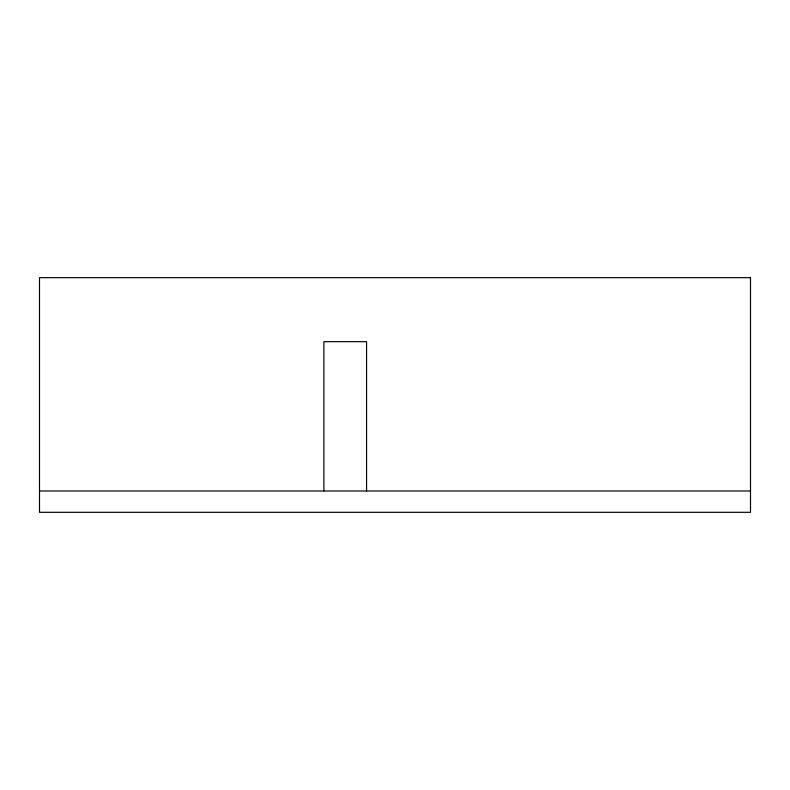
<?xml version="1.0" encoding="UTF-8"?>
<svg xmlns="http://www.w3.org/2000/svg" width="790" height="790" viewBox="0 0 790 790"><rect width="100%" height="100%" fill="white"/><g stroke="black" fill="none" stroke-linecap="round" stroke-linejoin="round"><path stroke-width="1.19" d="M39.5 490.985L750.5 490.985M366.56 490.985L366.56 341.675L323.9 341.675L323.9 490.985M750.5 277.685L39.5 277.685L39.5 512.315L750.5 512.315L750.5 277.685"/></g></svg>
